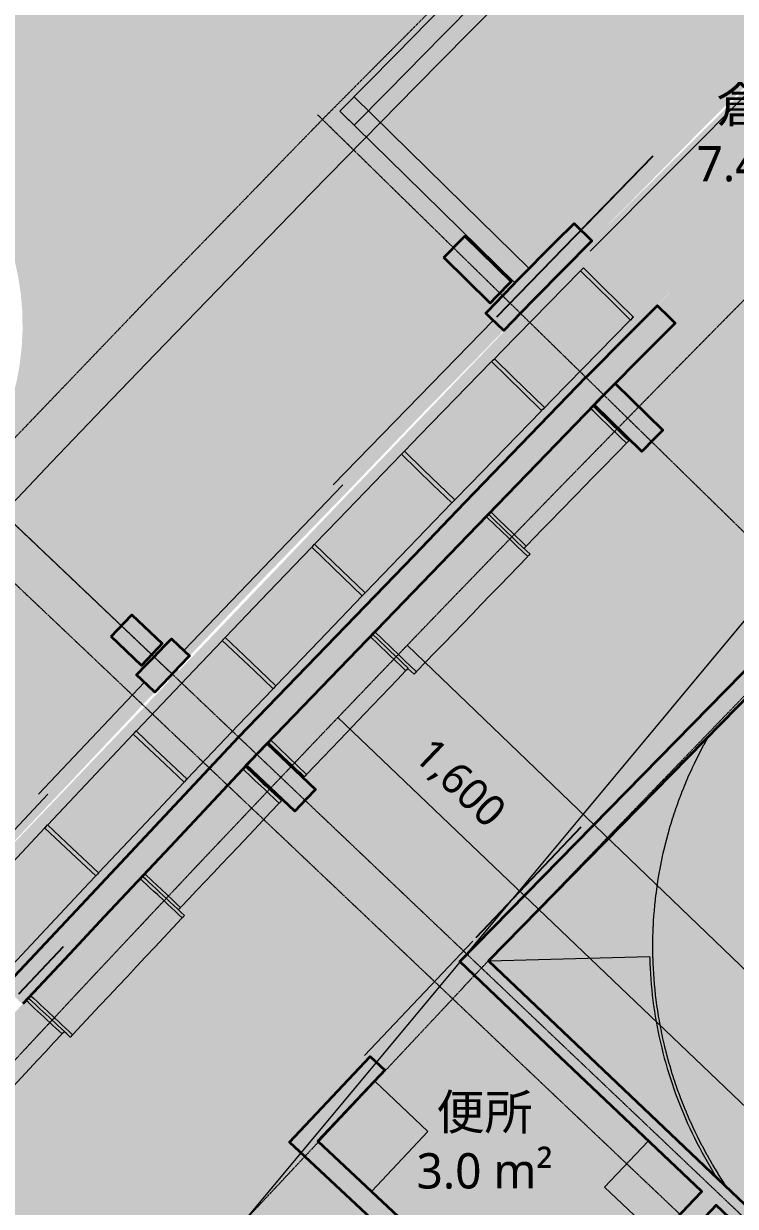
# Model space of a CAD drawing. Header units: millimetres. Extents: x -31757 to 121236, y -27283 to 63658.
# Drawn here: x 52747 to 57013, y 42081 to 49174 of the extents above; entities that cross this region are included whole.
import ezdxf

# ---------------------------------------------------------------- set-up
doc = ezdxf.new("R2010")
doc.units = ezdxf.units.MM
doc.linetypes.add('DASHDOT', pattern=[3.556, 2.54, -0.508, 0, -0.508])
doc.linetypes.add('PHANTOM', pattern=[6.35, 3.175, -0.635, 0.635, -0.635, 0.635, -0.635])
for name, color, linetype, lineweight in [('01_切断（構造・壁）', 7, 'Continuous', 35), ('02_切断（家具）', 8, 'Continuous', 18), ('06_部屋の色', 8, 'Continuous', 0), ('07_切断（建具）', 7, 'Continuous', 18), ('11_見えがかり（家具）', 8, 'Continuous', 9), ('20_上部（屋根の外形・梁）', 8, 'PHANTOM', 9), ('40_通り芯', 1, 'DASHDOT', 9), ('50_寸法', 3, 'Continuous', 9), ('60_部屋名・面積', 7, 'Continuous', 13), ('70_断面の位置', 6, 'DASHDOT', 9)]:
    doc.layers.add(name, color=color, linetype=linetype, lineweight=lineweight)
doc.styles.add('JP', font='NotoSansCJKjp-Regular.otf')

msp = doc.modelspace()

# ---------------------------------------------------------------- hatches: boundary and pattern name
at = {"layer": '01_切断（構造・壁）'}
for points in [[(55703.3, 47630.4), (55937.5, 47866.6), (56045.7, 47975.7), (56152.5, 47870.4), (55810.5, 47525.5), (55724.9, 47437.2), (55677.5, 47388.3), (55624.3, 47333.4), (55547.7, 47408.3), (55517, 47438.2), (55517, 47438.2), (55517, 47438.2), (55532.3, 47454.1), (55570.2, 47493.1), (55680, 47606.4)], [(55264.6, 47770.6), (55371.4, 47879.7), (55390.5, 47899.2), (55668.8, 47626.7), (55577.3, 47533.3), (55542.9, 47498.1)], [(56616.1, 47412.9), (56650.2, 47379.1), (56651.5, 47377.7), (56651.5, 47377.7), (56651.5, 47377.7), (56650.2, 47376.3), (56620.4, 47346.3), (56485.5, 47210.6), (56229.2, 46952.6), (56228.3, 46951.8), (55763.3, 46469.9), (55409.4, 46103.2), (54143.8, 44791.9), (54143, 44791.1), (53624.3, 44237.7), (53231.6, 43818.7), (53020.6, 43593.5), (52741.1, 43295.4), (52739.8, 43294.1), (52739.8, 43294.1), (52739.8, 43294.1), (52738.4, 43295.3), (52661.6, 43367.2), (52631.8, 43395.2), (52630.5, 43396.5), (52631.7, 43398), (53122.4, 43921.5), (54034.5, 44894.7), (54034.9, 44895.1), (55086.9, 45985.1), (55301.6, 46207.6), (55393.8, 46303.1), (56121.4, 47057), (56121.7, 47057.3), (56121.8, 47057.4), (56378.8, 47316), (56419.6, 47357.1), (56543.8, 47482), (56545.2, 47483.3), (56546.6, 47482.1)], [(56165.8, 46888), (56195.4, 46918.3), (56291.7, 47016.6), (56577.5, 46736.7), (56523.2, 46681.2), (56451.6, 46608.1)], [(53270.6, 45497.5), (53310, 45538.9), (53394.7, 45627.9), (53576.1, 45455.4), (53550.1, 45428), (53452.1, 45324.9)], [(53483.6, 45329.9), (53522, 45369.9), (53595.8, 45446.9), (53632.7, 45485.3), (53710.3, 45411.4), (53741.3, 45381.8), (53741.3, 45381.8), (53741.3, 45381.8), (53681.7, 45319.7), (53621.8, 45257.3), (53532.7, 45164.4), (53455, 45238.2), (53423.9, 45267.7), (53423.9, 45267.7), (53423.9, 45267.7)], [(54081.4, 44726.4), (54110.6, 44757.1), (54205.4, 44856.8), (54495.3, 44581.1), (54441.8, 44524.9), (54371.2, 44450.7)]]:
    msp.add_hatch(color=7, dxfattribs=at).paths.add_polyline_path(points)
at = {"layer": '02_切断（家具）'}
for points in [[(54674, 48616.6), (54641.9, 48648.1), (54974.7, 48986.3), (55174.3, 49189.2), (55508.4, 49526.3), (55708.8, 49728.5), (56044.1, 50064.3), (56245.2, 50265.8), (56581.7, 50600.3), (56783.6, 50801.1), (56836.4, 50747.8), (56868, 50715.8), (56531.8, 50381.4), (56330, 50180.8), (55994.9, 49845.2), (55793.9, 49643.9), (55460, 49307), (55259.7, 49104.9), (54927.1, 48766.9), (54727.6, 48564.1)], [(55035.5, 48262.2), (54641.9, 48648.1), (54695, 48702.3), (54726.9, 48734.8), (55382.6, 48091.2), (55776, 47705.1), (55723.3, 47651.3), (55691.6, 47619)], [(56383.9, 47396.3), (56271.6, 47506.8), (56084.4, 47690.8), (56091, 47697.5), (56102, 47708.7), (56214.3, 47598.3), (56401.5, 47414.2), (56394.9, 47407.5)], [(55851.7, 46853.2), (55739, 46963.2), (55551.2, 47146.6), (55557.7, 47153.3), (55568.7, 47164.5), (55681.4, 47054.5), (55869.2, 46871.1), (55862.7, 46864.4)], [(55312.8, 46299.1), (55199.7, 46408.7), (55011.2, 46591.3), (55017.7, 46598.1), (55028.7, 46609.3), (55141.8, 46499.7), (55330.3, 46317.1), (55323.7, 46310.3)], [(54776.1, 45742.9), (54662.5, 45852.1), (54473.3, 46034), (54479.8, 46040.8), (54490.7, 46052.1), (54604.2, 45943), (54793.4, 45761), (54786.9, 45754.2)], [(54241.4, 45184.8), (54127.4, 45293.5), (53937.5, 45474.8), (53944, 45481.6), (53954.9, 45492.9), (54068.8, 45384.2), (54258.7, 45202.9), (54252.2, 45196.1)], [(53708.8, 44624.6), (53594.4, 44732.9), (53403.9, 44913.4), (53410.3, 44920.3), (53421.1, 44931.7), (53535.4, 44823.3), (53726, 44642.8), (53719.5, 44636)], [(53178.3, 44062.5), (53063.5, 44170.3), (52872.3, 44350.1), (52878.7, 44357), (52889.5, 44368.4), (53004.2, 44260.5), (53195.5, 44080.7), (53189, 44073.9)]]:
    msp.add_hatch(color=8, dxfattribs=at).paths.add_polyline_path(points)
at = {"layer": '06_部屋の色', "true_color": 0xf6e3a4}
h = msp.add_hatch(color=8, dxfattribs=at)
h.paths.add_polyline_path([(37121.8, 42081.2), (37460.6, 42484.9), (37800.4, 42887.9), (36072.4, 44348.7), (39234.8, 48988.5), (39431.2, 49276.7), (39322.7, 49373.6), (39316.9, 49378.8), (39496.9, 49642.9), (39611.1, 49540.6), (39795.6, 49811.2), (39687.3, 49908.5), (39681.5, 49913.7), (39861.6, 50178), (39975.6, 50075.3), (40009.7, 50125.4), (40040.8, 50171), (41255.9, 51953.7), (41148.6, 52052.4), (41142.8, 52057.7), (41323.5, 52322.9), (41429.2, 52225.4), (41436.5, 52218.7), (41621.7, 52490.5), (41514.7, 52589.5), (41508.9, 52594.8), (41689.8, 52860.2), (41802.5, 52755.7), (41822.1, 52784.5), (42460.9, 53721.7), (42489.9, 53764.2), (42585.7, 53895.5), (42599.7, 53914.6), (42604.4, 53920.3), (42708.9, 54045.6), (42719.4, 54058.2), (42787.8, 54136.5), (42789.9, 54138.9), (42851.9, 54248.7), (42853.6, 54251.8), (42853.6, 54251.9), (42855.9, 54255.5), (43006.4, 54494.7), (43009, 54498), (43179.6, 54718.9), (43182.4, 54721.9), (43373.5, 54925.4), (43376.6, 54928.2), (43586.3, 55112.4), (43589.7, 55114.8), (43816, 55278.1), (43817.8, 55279.1), (44024.5, 55399.8), (44060.7, 55420.9), (44277.9, 55521.2), (44317.9, 55539.6), (44543.7, 55618.6), (44585.3, 55633.1), (44817.7, 55690), (44860.4, 55700.5), (45097.2, 55734.8), (45139.9, 55741), (45140.7, 55741.1), (45144.9, 55741.3), (45427.3, 55754.9), (45483, 55754.9), (47818.2, 55754.5), (47818.4, 55903), (47818.4, 55906.5), (51414.4, 55906), (51414.2, 55759.5), (51414.2, 55754), (51454.3, 55754), (51465.9, 55754), (54573.7, 55753.6), (54613.5, 55753.6), (54615.4, 55753.6), (54621.5, 55753.6), (54623.5, 55753.5), (54625.5, 55753.4), (54626, 55753.3), (54921.2, 55738.5), (54925.4, 55737.8), (55213.9, 55693.9), (55218.1, 55692.9), (55500.8, 55620.2), (55504.7, 55618.8), (55778.8, 55518.2), (55782.5, 55516.4), (56045.2, 55388.7), (56048.5, 55386.6), (56297.2, 55233.1), (56300.2, 55230.8), (56532.3, 55053.1), (56533.1, 55052.3), (56744.8, 54853.6), (56751, 54847.7), (56772.1, 54825.8), (56777.2, 54820.5), (56821.3, 54774.8), (56991.9, 54597.6), (59427.7, 52068.4), (59746.8, 51737.1), (59781.4, 51701.1), (59794.3, 51687.7), (59792.1, 51685.6), (59685.5, 51582.1), (59787.6, 51476.3), (59791.1, 51472.7), (59705, 51389), (59196, 50899.2), (59143.7, 50847.7), (59044.4, 50949.6), (59037.6, 50956.5), (59034, 50953), (59033.8, 50952.8), (59033.1, 50952.1), (59029.9, 50949), (58743.2, 50666.6), (58401.6, 50334.7), (58400.1, 50333.3), (58394.2, 50327.5), (57903.5, 49839.6), (57892.9, 49829), (57459.3, 49402), (57563.5, 49297.4), (57566.6, 49294.3), (57502.7, 49231.4), (57154, 48880), (56803.1, 48530.9), (56319, 48038.3), (56153.9, 47871.8), (56045.6, 47978.5), (55701.8, 47631.8), (55695.6, 47625.4), (55514.2, 47438.2), (55619.3, 47335.4), (55622.9, 47331.9), (55470.9, 47175.2), (55131.2, 46829.4), (54643.1, 46321.1), (54162.4, 45825.1), (53814.8, 45458.4), (53742.7, 45383.3), (53637.7, 45483.3), (53632.6, 45488.1), (53421.1, 45267.7), (53527.7, 45166.4), (53531.3, 45163), (53479.2, 45108.7), (52996.9, 44594.7), (52522.1, 44093.2), (52295.7, 43848.7), (52189.7, 43947.7), (52184.5, 43952.5), (52071.6, 43830.4), (52067.7, 43826.3), (51742.6, 43479.6), (51737.9, 43474.5), (51735.6, 43472.1), (51731.2, 43467.3), (51729.8, 43465.8), (51272.8, 42967.2), (51268.6, 42962.6), (50788.3, 42443.3), (50777.9, 42432.1), (50470.8, 42092.4), (50464.2, 42085.1), (50122.7, 41712.2), (49662.4, 41198.3), (49653.5, 41188.4), (49653.4, 41188.2), (49652.4, 41187.1), (49194.4, 40680.5), (49188.9, 40674.4), (48872.2, 40316), (48867.4, 40310.6), (48534.9, 39939.1), (48530, 39933.5), (48072.9, 39411.1), (48066.1, 39403.3), (47608.6, 38885.3), (47437.2, 38686.8), (47550, 38588.5), (47551.8, 38587), (47406.2, 38418.2), (47073.7, 38037.8), (46615.8, 37502), (46164.6, 36979.1), (45852.2, 36608.5), (45590.5, 36302.3), (44600.9, 37138.8), (44291.6, 37400.2), (44789.6, 37987.1), (45302.9, 38587.4), (45805.3, 39170.5), (46309.8, 39751.7), (43444.8, 42248), (42931, 41656.2), (42419.5, 41062.4), (41910.1, 40466.8), (41389.8, 39853.7), (41349.7, 39806.3), (43641.2, 37870.2), (43189.5, 37333.6), (42700.5, 36748.6), (42375.7, 36357.7), (41893.4, 35773.6), (41891, 35772), (41887.6, 35772.2), (35947.6, 40658.3), (35945.8, 40661.7), (35947, 40665.4), (36615.4, 41474)])
h.paths.add_polyline_path([(52361.6, 48399.8), (52291.4, 48477.5), (52216.2, 48550.4), (52136.5, 48618.2), (52052.4, 48680.7), (51964.5, 48737.5), (51873, 48788.5), (51778.4, 48833.3), (51681.1, 48871.9), (51581.5, 48904.1), (51479.9, 48929.6), (51376.9, 48948.5), (51272.9, 48960.5), (51168.3, 48965.8), (51063.6, 48964.2), (50959.3, 48955.8), (50855.7, 48940.5), (50753.4, 48918.5), (50652.7, 48889.9), (50554, 48854.7), (50457.9, 48813.2), (50364.7, 48765.4), (50274.8, 48711.7), (50188.7, 48652.2), (50106.6, 48587.2), (50029, 48517), (49956.1, 48441.8), (49888.3, 48362.1), (49825.8, 48278), (49769, 48190.1), (49718, 48098.7), (49673.1, 48004), (49634.5, 47906.7), (49602.4, 47807.1), (49576.8, 47705.5), (49558, 47602.6), (49545.9, 47498.5), (49540.7, 47393.9), (49542.3, 47289.3), (49550.7, 47184.9), (49566, 47081.3), (49588, 46978.9), (49616.6, 46878.3), (49651.8, 46779.6), (49693.3, 46683.5), (49741, 46590.4), (49794.7, 46500.5), (49854.2, 46414.3), (49919.2, 46332.3), (49989.5, 46254.6), (50064.6, 46181.7), (50144.4, 46113.9), (50228.4, 46051.4), (50316.4, 45994.6), (50407.8, 45943.6), (50502.4, 45898.7), (50599.7, 45860.2), (50699.4, 45828), (50801, 45802.5), (50903.9, 45783.6), (51007.9, 45771.5), (51112.5, 45766.3), (51217.2, 45767.9), (51321.5, 45776.3), (51425.1, 45791.6), (51527.5, 45813.6), (51628.2, 45842.2), (51726.8, 45877.4), (51822.9, 45918.9), (51916.1, 45966.6), (52006, 46020.4), (52092.1, 46079.9), (52174.2, 46144.9), (52251.9, 46215.1), (52324.8, 46290.2), (52392.6, 46370), (52455.1, 46454.1), (52511.9, 46542), (52562.8, 46633.4), (52607.7, 46728.1), (52646.3, 46825.4), (52678.4, 46925), (52704, 47026.6), (52722.8, 47129.5), (52734.9, 47233.5), (52740.2, 47338.1), (52738.6, 47442.8), (52730.1, 47547.1), (52714.9, 47650.8), (52692.9, 47753.1), (52664.3, 47853.8), (52629.1, 47952.5), (52587.5, 48048.6), (52539.8, 48141.7), (52486.1, 48231.6), (52426.6, 48317.8)], flags=0)
at = {"layer": '06_部屋の色', "true_color": 0xe9dfcf}
h = msp.add_hatch(color=8, dxfattribs=at)
h.paths.add_polyline_path([(41967, 30769.9), (42314.6, 31207.1), (42442.1, 31367.5), (42919.4, 31963.3), (43398.9, 32557.4), (43880.6, 33149.6), (44200.1, 33539.4), (44364.6, 33740.1), (44850.7, 34328.8), (45339, 34915.7), (45829.5, 35500.7), (46124.6, 35850), (46124.6, 35850), (46187.5, 35924.5), (46189.4, 35922.9), (47685.5, 37666.6), (47984.4, 38015), (47986, 38016.8), (48081.6, 38128.3), (48082, 38128.8), (48082, 38128.8), (48096.8, 38145.5), (48132, 38185.3), (48163.8, 38221.3), (48181.6, 38241.4), (49656.3, 39910.2), (49971.3, 40266.5), (49972.9, 40268.4), (50069.9, 40378.2), (50070.1, 40378.4), (50070.1, 40378.4), (50070.1, 40378.4), (50070.1, 40378.4), (50080.6, 40389.9), (50127.9, 40441.9), (50171.4, 40489.7), (51670.7, 42137.1), (51990.9, 42488.8), (51992.5, 42490.6), (52091.3, 42599.2), (52092, 42599.9), (52107, 42615.9), (52194.3, 42709), (52632.9, 43177), (52741.3, 43292.6), (52764.2, 43317.1), (54144.9, 44790.2), (54145, 44790.3), (54145, 44790.3), (54145, 44790.3), (56061.8, 46776.3), (56226.3, 46946.8), (56230.2, 46950.8), (56618.9, 47342), (56654.5, 47377.8), (56650.6, 47381.6), (57157.8, 47894.8), (57696.5, 48435.7), (58061.1, 48798.7), (58063.8, 48795.9), (58320.8, 49054.5), (58346.9, 49080.8), (58347.1, 49080.9), (60377.4, 51065), (60490.8, 51175.8), (60494.6, 51179.5), (60494.6, 51179.5), (60494.6, 51179.5), (60613.4, 51292.3), (60817.3, 51485.7), (60930.2, 51592.9), (60928.6, 51594.6), (61146.4, 51801.3), (61148, 51799.6), (61657.7, 52283.3), (61656.1, 52285), (62561.4, 53144.2), (62563, 53142.5), (62607.4, 53184.6), (62933.8, 52835.9), (62999, 52897.7), (62999, 52897.7), (62999, 52897.7), (62999, 52897.7), (63065.1, 52958.6), (62739, 53307.7), (62783.8, 53349), (62782.2, 53350.7), (64436.6, 54875.3), (64438.2, 54873.6), (64814.7, 55220.6), (64813.1, 55222.3), (64879.7, 55283), (66089.8, 53950.5), (65530.5, 53440.7), (64973.1, 52928.8), (64417.6, 52414.9), (63901.5, 51933.8), (63312.5, 51380.9), (62762.8, 50860.8), (62215, 50338.6), (61741.6, 49884), (61125.3, 49288.2), (60583.5, 48760), (60043.5, 48229.8), (59613.5, 47804.2), (58969.6, 47163.3), (58435.6, 46627), (57903.7, 46088.8), (57514.5, 45692.1), (57514.5, 45692.1), (57373.7, 45548.6), (56845.7, 45006.5), (56319.8, 44462.4), (55795.9, 43916.3), (55448, 43550.9), (55448, 43550.9), (55274, 43368.3), (54754.2, 42818.3), (54236.4, 42266.4), (53720.7, 41712.6), (53416.5, 41383.5), (53207, 41156.9), (52695.5, 40599.3), (52186, 40039.7), (51678.5, 39478.3), (51412.1, 39181.3), (51173.2, 38915), (50670, 38349.8), (50168.8, 37782.8), (49669.8, 37213.9), (49441.5, 36951.6), (49172.9, 36643.1), (48678.2, 36070.5), (48185.5, 35496.1), (47695.1, 34919.8), (47499.2, 34687.9), (47206.7, 34341.7), (46720.5, 33761.8), (46236.5, 33180.1), (45754.6, 32596.6), (45594.7, 32401.5), (45274.9, 32011.3), (44797.4, 31424.2), (44322.1, 30835.3), (43849, 30244.7), (43725.8, 30089.7), (43378.1, 29652.3), (43230, 29464.6), (42762.1, 29834.3), (42719.6, 29861.2), (42671.4, 29880.8), (42618.5, 29894.4), (42561.8, 29903), (42502.3, 29908.1), (42440.8, 29910.8), (42316.3, 29914), (42255.1, 29917.1), (42191.6, 29917.1), (42122.8, 29910.5), (42050.8, 29899.7), (41904.4, 29875.1), (41833.8, 29866.1), (41767.4, 29862.5), (41707.2, 29866.6), (41654.9, 29881), (41607.5, 29901.7), (41560.8, 29923.2), (41515.3, 29946.1), (41471, 29970.7), (41428.5, 29997.5), (41387.9, 30026.5), (40498.9, 28893.5), (41023.5, 29569.3), (41494.1, 30170.5)])
h.paths.add_polyline_path([(46390.4, 35759.4), (46284.4, 35849), (46279.2, 35843), (46218.2, 35770.8), (46335.8, 35671.4), (46341.8, 35678.4), (46402, 35749.6)], flags=0)
at = {"layer": '06_部屋の色', "true_color": 0xd9d3ec}
for points in [[(56009.8, 47729), (59898.9, 51580.9), (60280.7, 51185), (56402, 47343.4), (52626.7, 43400.1), (52224.4, 43775.1)], [(54935.6, 43011.1), (55447.4, 43551.3), (56896.6, 42172.9), (56389.8, 41638.1), (55885, 41101.4), (54425.7, 42469.1)], [(55994.5, 40998.5), (55885.6, 41100.6), (56390.5, 41637.4), (56897.5, 42172.3), (62983.6, 36383.8), (62982.8, 36384.2), (59360.6, 39829.3), (56906.6, 40143.7), (56724.2, 40314.7), (56764.2, 40357.4), (56034.8, 41041.5)]]:
    msp.add_hatch(color=8, dxfattribs=at).paths.add_polyline_path(points)
at = {"layer": '06_部屋の色', "true_color": 0xe9dfcf}
for points in [[(58346, 49081.7), (67967.2, 39379.3), (66979.3, 38385.2), (67004.1, 38360.5), (66016.4, 37366.6), (65991.4, 37391.1), (62587.7, 40724.5), (62601.4, 40737.7), (62670.1, 40816.8), (62731.7, 40901.6), (62785.7, 40991.4), (62831.7, 41085.7), (62869.3, 41183.5), (62898.2, 41284.3), (62918.2, 41387.2), (62929.1, 41491.5), (62930.9, 41596.3), (62923.6, 41700.8), (62907.2, 41804.4), (62881.9, 41906.1), (62847.7, 42005.2), (62805.1, 42101), (62754.3, 42192.7), (62695.7, 42279.6), (62629.7, 42361), (62556.9, 42436.4), (62477.8, 42505.2), (62392.9, 42566.8), (62303.1, 42620.8), (62208.9, 42666.8), (62111, 42704.4), (62010.2, 42733.3), (61907.3, 42753.3), (61803.1, 42764.2), (61698.3, 42766), (61593.7, 42758.7), (61490.1, 42742.3), (61388.4, 42717), (61289.3, 42682.8), (61193.5, 42640.2), (61101.9, 42589.4), (61014.9, 42530.8), (60933.5, 42464.8), (60871.7, 42405.1), (56229.2, 46951.8)], [(56545, 47483.7), (57957.2, 48904.7), (58063.7, 48797.7), (56652.6, 47377.8)], [(56229.2, 46951.8), (60871.7, 42405.1), (60858.1, 42392), (60789.3, 42312.8), (60727.7, 42228), (60673.7, 42138.2), (60627.7, 42044), (60590.2, 41946.1), (60561.3, 41845.3), (60541.3, 41742.4), (60530.3, 41638.2), (60528.5, 41533.4), (60535.8, 41428.8), (60552.2, 41325.2), (60577.6, 41223.5), (60611.7, 41124.4), (60654.3, 41028.6), (60705.1, 40937), (60763.8, 40850), (60829.7, 40768.6), (60902.6, 40693.2), (60981.7, 40624.4), (61066.5, 40562.8), (61156.3, 40508.8), (61250.6, 40462.8), (61348.4, 40425.3), (61449.2, 40396.4), (61552.1, 40376.4), (61656.4, 40365.4), (61761.2, 40363.6), (61865.7, 40370.9), (61969.3, 40387.3), (62071, 40412.6), (62170.1, 40446.8), (62265.9, 40489.4), (62357.6, 40540.2), (62444.5, 40598.9), (62525.9, 40664.8), (62587.7, 40724.5), (65991.4, 37391.1), (65018.1, 36382.7), (65043.3, 36358.4), (64070.2, 35350.2), (54143.9, 44791.1)], [(62128.1, 33329.2), (52090.4, 42600.1), (54143.9, 44791.1), (64044.9, 35374.3), (63086.5, 34351.7), (63112, 34327.8), (62153.8, 33305.4)], [(53867.9, 41871.1), (54057.7, 42075), (54158.8, 42183.4), (54265.8, 42297.8), (54336.9, 42373.8), (54393.3, 42434.1), (54425.8, 42468.8), (55994.5, 40998.5), (56008, 41012.8), (56021.4, 41027.2), (56034.8, 41041.5), (56764.2, 40357.4), (56750.9, 40343.2), (56737.5, 40328.9), (56724.2, 40314.7), (56906.6, 40143.7), (59360.4, 39829.4), (62983.4, 36383.6), (62806.8, 36197.7), (62778.9, 36168.3), (62676.7, 36060.4), (62574.6, 35952.4), (62472.5, 35844.4), (62406.8, 35774.6), (62013.9, 35356.8), (58365.8, 38776), (55911.6, 39072.1), (53412.8, 41380), (53524, 41500.2), (53625.5, 41610), (53732, 41724.8), (53838.6, 41839.6)]]:
    msp.add_hatch(color=8, dxfattribs=at).paths.add_polyline_path(points)
at = {"layer": '06_部屋の色', "true_color": 0x86bc78}
h = msp.add_hatch(color=8, dxfattribs=at)
h.paths.add_polyline_path([(57514.3, 45692.3), (57624.6, 45804.9), (57844.2, 46028.4), (58064.2, 46251.6), (58284.4, 46474.5), (58505.1, 46697), (58726, 46919.1), (58947.3, 47141), (59169, 47362.5), (59391, 47583.6), (59613.3, 47804.4), (66936.1, 40419.6), (66725.2, 40210), (66514.5, 40000.2), (66304.2, 39790), (66094.2, 39579.6), (65884.6, 39368.8), (65675.2, 39157.6), (65466.2, 38946.2), (65257.5, 38734.4), (65049.2, 38522.3), (64944.5, 38415.4), (64841.1, 38309.9), (64633.4, 38097.1), (64426, 37884.1), (64219, 37670.7), (64012.3, 37457), (63805.9, 37243), (63599.8, 37028.7), (63394.1, 36814), (63188.7, 36599.1), (62983.6, 36383.8), (55447.8, 43551.2), (55663.9, 43778), (55880.4, 44004.6), (56097.2, 44230.8), (56314.3, 44456.7), (56531.9, 44682.2), (56749.7, 44907.4), (56967.9, 45132.3), (57186.5, 45356.8), (57405.4, 45581), (57510.8, 45688.7)])
h.paths.add_polyline_path([(60530.3, 41638.2), (60528.5, 41533.4), (60535.8, 41428.8), (60552.2, 41325.2), (60577.6, 41223.5), (60611.7, 41124.4), (60654.3, 41028.6), (60705.1, 40937), (60763.8, 40850), (60829.7, 40768.6), (60902.6, 40693.2), (60981.7, 40624.4), (61066.5, 40562.8), (61156.3, 40508.8), (61250.6, 40462.8), (61348.4, 40425.3), (61449.2, 40396.4), (61552.1, 40376.4), (61656.4, 40365.4), (61761.2, 40363.6), (61865.7, 40370.9), (61969.3, 40387.3), (62071, 40412.6), (62170.1, 40446.8), (62265.9, 40489.4), (62357.6, 40540.2), (62444.5, 40598.9), (62525.9, 40664.8), (62583.5, 40720.4), (62587.2, 40724), (62601.4, 40737.7), (62670.1, 40816.8), (62731.7, 40901.6), (62785.7, 40991.4), (62831.7, 41085.7), (62869.3, 41183.5), (62898.2, 41284.3), (62918.2, 41387.2), (62929.1, 41491.5), (62930.9, 41596.3), (62923.6, 41700.8), (62907.2, 41804.4), (62881.9, 41906.1), (62847.7, 42005.2), (62805.1, 42101), (62754.3, 42192.7), (62695.7, 42279.6), (62629.7, 42361), (62556.9, 42436.4), (62477.8, 42505.2), (62392.9, 42566.8), (62303.1, 42620.8), (62208.9, 42666.8), (62111, 42704.4), (62010.2, 42733.3), (61907.3, 42753.3), (61803.1, 42764.2), (61698.3, 42766), (61593.7, 42758.7), (61490.1, 42742.3), (61388.4, 42717), (61289.3, 42682.8), (61193.5, 42640.2), (61101.9, 42589.4), (61014.9, 42530.8), (60933.5, 42464.8), (60871.2, 42404.6), (60858.1, 42392), (60789.3, 42312.8), (60727.7, 42228), (60673.7, 42138.2), (60627.7, 42044), (60590.2, 41946.1), (60561.3, 41845.3), (60541.3, 41742.4)], flags=0)
at = {"layer": '50_寸法'}
for points in [[(55080.7, 45417.6), (55074.6, 45411.3), (55067.3, 45406.2), (55059.2, 45402.7), (55050.6, 45400.9), (55041.8, 45400.8), (55033.1, 45402.3), (55024.9, 45405.6), (55017.5, 45410.4), (55011.2, 45416.5), (55006.2, 45423.8), (55002.7, 45431.9), (55000.8, 45440.5), (55000.7, 45449.3), (55002.3, 45458), (55005.5, 45466.2), (55010.3, 45473.6), (55016.4, 45480), (55023.7, 45485), (55031.8, 45488.5), (55040.4, 45490.3), (55049.2, 45490.5), (55057.9, 45488.9), (55066.1, 45485.6), (55073.5, 45480.8), (55079.9, 45474.7), (55084.9, 45467.4), (55088.4, 45459.3), (55090.2, 45450.7), (55090.4, 45441.9), (55088.8, 45433.2), (55085.5, 45425)], [(53672.4, 45245.2), (53666.2, 45238.9), (53659, 45233.9), (53650.9, 45230.4), (53642.2, 45228.5), (53633.4, 45228.4), (53624.7, 45230), (53616.5, 45233.3), (53609.1, 45238), (53602.8, 45244.2), (53597.8, 45251.4), (53594.3, 45259.5), (53592.4, 45268.2), (53592.3, 45277), (53593.9, 45285.7), (53597.1, 45293.9), (53601.9, 45301.3), (53608.1, 45307.6), (53615.3, 45312.6), (53623.4, 45316.1), (53632, 45318), (53640.9, 45318.1), (53649.5, 45316.5), (53657.7, 45313.3), (53665.1, 45308.5), (53671.5, 45302.3), (53676.5, 45295.1), (53680, 45287), (53681.8, 45278.4), (53682, 45269.5), (53680.4, 45260.9), (53677.1, 45252.7)], [(54665.5, 44984.4), (54659.4, 44978.1), (54652.1, 44973.1), (54644, 44969.6), (54635.4, 44967.7), (54626.6, 44967.6), (54617.9, 44969.2), (54609.7, 44972.4), (54602.3, 44977.2), (54596, 44983.4), (54591, 44990.6), (54587.5, 44998.7), (54585.6, 45007.4), (54585.5, 45016.2), (54587.1, 45024.9), (54590.3, 45033.1), (54595.1, 45040.5), (54601.2, 45046.8), (54608.5, 45051.8), (54616.6, 45055.3), (54625.2, 45057.2), (54634.1, 45057.3), (54642.7, 45055.7), (54650.9, 45052.5), (54658.3, 45047.7), (54664.7, 45041.5), (54669.7, 45034.3), (54673.2, 45026.2), (54675, 45017.5), (54675.2, 45008.7), (54673.6, 45000.1), (54670.3, 44991.8)], [(55822.2, 43879), (55816.1, 43872.6), (55808.8, 43867.6), (55800.7, 43864.1), (55792.1, 43862.3), (55783.3, 43862.1), (55774.6, 43863.7), (55766.4, 43867), (55759, 43871.8), (55752.7, 43877.9), (55747.7, 43885.2), (55744.2, 43893.3), (55742.3, 43901.9), (55742.2, 43910.7), (55743.8, 43919.4), (55747, 43927.6), (55751.8, 43935), (55757.9, 43941.3), (55765.2, 43946.3), (55773.3, 43949.8), (55781.9, 43951.7), (55790.7, 43951.8), (55799.4, 43950.2), (55807.6, 43947), (55815, 43942.2), (55821.4, 43936.1), (55826.4, 43928.8), (55829.9, 43920.7), (55831.7, 43912.1), (55831.9, 43903.3), (55830.3, 43894.6), (55827, 43886.4)], [(55822.2, 43879), (55816.1, 43872.6), (55808.8, 43867.6), (55800.7, 43864.1), (55792.1, 43862.3), (55783.3, 43862.1), (55774.6, 43863.7), (55766.4, 43867), (55759, 43871.8), (55752.7, 43877.9), (55747.7, 43885.2), (55744.2, 43893.3), (55742.3, 43901.9), (55742.2, 43910.7), (55743.8, 43919.4), (55747, 43927.6), (55751.8, 43935), (55757.9, 43941.3), (55765.2, 43946.3), (55773.3, 43949.8), (55781.9, 43951.7), (55790.7, 43951.8), (55799.4, 43950.2), (55807.6, 43947), (55815, 43942.2), (55821.4, 43936.1), (55826.4, 43928.8), (55829.9, 43920.7), (55831.7, 43912.1), (55831.9, 43903.3), (55830.3, 43894.6), (55827, 43886.4)]]:
    msp.add_hatch(color=7, dxfattribs=at).paths.add_polyline_path(points)

# ---------------------------------------------------------------- linework, layer by layer
at = {"layer": '01_切断（構造・壁）'}
for points in [[(55703.3, 47630.4), (55937.5, 47866.6), (56045.7, 47975.7), (56152.5, 47870.4), (55810.5, 47525.5), (55724.9, 47437.2), (55677.5, 47388.3), (55624.3, 47333.4), (55547.7, 47408.3), (55517, 47438.2), (55517, 47438.2), (55517, 47438.2), (55532.3, 47454.1), (55570.2, 47493.1), (55680, 47606.4), (55703.3, 47630.4)], [(55264.6, 47770.6), (55371.4, 47879.7), (55390.5, 47899.2), (55668.8, 47626.7), (55577.3, 47533.3), (55542.9, 47498.1), (55264.6, 47770.6)], [(62637.1, 44669.1), (59612.4, 47717.7), (55533.8, 43553.3), (58483.5, 40746.2)], [(52631.7, 43398), (53122.4, 43921.5), (54034.5, 44894.7), (54034.9, 44895.1), (55086.9, 45985.1), (55301.6, 46207.6), (55393.8, 46303.1), (56121.4, 47057), (56121.7, 47057.3), (56121.8, 47057.4), (56378.8, 47316), (56419.6, 47357.1), (56543.8, 47482), (56545.2, 47483.3), (56546.6, 47482.1), (56616.1, 47412.9)], [(56616.1, 47412.9), (56650.2, 47379.1), (56651.5, 47377.7), (56651.5, 47377.7), (56651.5, 47377.7), (56650.2, 47376.3), (56620.4, 47346.3), (56485.5, 47210.6), (56229.2, 46952.6), (56228.3, 46951.8), (55763.3, 46469.9), (55409.4, 46103.2), (54143.8, 44791.9), (54143, 44791.1), (53624.3, 44237.7), (53231.6, 43818.7), (53020.6, 43593.5), (52741.1, 43295.4)], [(56165.8, 46888), (56195.4, 46918.3), (56291.7, 47016.6), (56577.5, 46736.7), (56523.2, 46681.2), (56451.6, 46608.1), (56165.8, 46888)], [(56592.2, 41938.8), (56765.7, 42122), (56811.4, 42170.2), (55925.5, 43012.4), (55361.3, 43548.6), (55361.3, 43548.6), (55361.3, 43548.6), (56357.6, 44565.9), (56955.8, 45176.7), (58240.9, 46488.8)], [(53270.6, 45497.5), (53310, 45538.9), (53394.7, 45627.9), (53576.1, 45455.4), (53550.1, 45428), (53452.1, 45324.9), (53270.6, 45497.5)], [(53483.6, 45329.9), (53522, 45369.9), (53595.8, 45446.9), (53632.7, 45485.3), (53710.3, 45411.4), (53741.3, 45381.8), (53741.3, 45381.8), (53741.3, 45381.8), (53681.7, 45319.7), (53621.8, 45257.3), (53532.7, 45164.4), (53455, 45238.2), (53423.9, 45267.7), (53423.9, 45267.7), (53423.9, 45267.7), (53483.6, 45329.9)], [(54081.4, 44726.4), (54110.6, 44757.1), (54205.4, 44856.8), (54495.3, 44581.1), (54441.8, 44524.9), (54371.2, 44450.7), (54081.4, 44726.4)], [(55228.7, 41634.3), (54340.6, 42466.2), (54340.6, 42466.2), (54340.6, 42466.2), (54340.6, 42466.2), (54823.8, 42980.1), (54911.1, 42897.8), (54510.8, 42472), (55119.9, 41900.8)], [(57765.6, 41263.2), (56898.4, 42087.6), (56697.4, 41875.5)]]:
    msp.add_lwpolyline(points, dxfattribs=at)
at = {"layer": '02_切断（家具）'}
for points in [[(54674, 48616.6), (54641.9, 48648.1), (54974.7, 48986.3), (55174.3, 49189.2), (55508.4, 49526.3), (55708.8, 49728.5), (56044.1, 50064.3), (56245.2, 50265.8), (56581.7, 50600.3), (56783.6, 50801.1), (56836.4, 50747.8), (56868, 50715.8), (56531.8, 50381.4), (56330, 50180.8), (55994.9, 49845.2), (55793.9, 49643.9), (55460, 49307), (55259.7, 49104.9), (54927.1, 48766.9), (54727.6, 48564.1), (54674, 48616.6)], [(55035.5, 48262.2), (54641.9, 48648.1), (54695, 48702.3), (54726.9, 48734.8), (55382.6, 48091.2), (55776, 47705.1), (55723.3, 47651.3), (55691.6, 47619), (55035.5, 48262.2)], [(56383.9, 47396.3), (56271.6, 47506.8), (56084.4, 47690.8), (56091, 47697.5), (56102, 47708.7), (56214.3, 47598.3), (56401.5, 47414.2), (56394.9, 47407.5), (56383.9, 47396.3)], [(55851.7, 46853.2), (55739, 46963.2), (55551.2, 47146.6), (55557.7, 47153.3), (55568.7, 47164.5), (55681.4, 47054.5), (55869.2, 46871.1), (55862.7, 46864.4), (55851.7, 46853.2)], [(55312.8, 46299.1), (55199.7, 46408.7), (55011.2, 46591.3), (55017.7, 46598.1), (55028.7, 46609.3), (55141.8, 46499.7), (55330.3, 46317.1), (55323.7, 46310.3), (55312.8, 46299.1)], [(54776.1, 45742.9), (54662.5, 45852.1), (54473.3, 46034), (54479.8, 46040.8), (54490.7, 46052.1), (54604.2, 45943), (54793.4, 45761), (54786.9, 45754.2), (54776.1, 45742.9)], [(54241.4, 45184.8), (54127.4, 45293.5), (53937.5, 45474.8), (53944, 45481.6), (53954.9, 45492.9), (54068.8, 45384.2), (54258.7, 45202.9), (54252.2, 45196.1), (54241.4, 45184.8)], [(53708.8, 44624.6), (53594.4, 44732.9), (53403.9, 44913.4), (53410.3, 44920.3), (53421.1, 44931.7), (53535.4, 44823.3), (53726, 44642.8), (53719.5, 44636), (53708.8, 44624.6)], [(53178.3, 44062.5), (53063.5, 44170.3), (52872.3, 44350.1), (52878.7, 44357), (52889.5, 44368.4), (53004.2, 44260.5), (53195.5, 44080.7), (53189, 44073.9), (53178.3, 44062.5)]]:
    msp.add_lwpolyline(points, dxfattribs=at)
at = {"layer": '07_切断（建具）'}
for points in [[(57630.3, 49304.4), (56142.9, 47809.2)], [(55561.9, 47394.4), (54602.6, 46407)], [(54659.4, 46408.2), (53706.8, 45414.7)], [(53470.3, 45223.7), (52835.2, 44551.9)], [(52891.9, 44553.8), (52259.8, 43879.4)], [(54789.8, 42984.8), (55439.3, 43670.7)]]:
    msp.add_lwpolyline(points, dxfattribs=at)
at = {"layer": '11_見えがかり（家具）'}
for points in [[(55570.2, 47165.9), (55610, 47206.8), (56083.1, 47689.4)], [(56382.5, 47394.9), (55910.5, 46913.3), (55870.7, 46872.5)], [(55030.2, 46610.7), (55119.8, 46703.3), (55549.9, 47145)], [(55850.4, 46851.7), (55421.2, 46410.8), (55331.8, 46318.4)], [(56323.8, 46691.9), (56305.9, 46709.3), (56270, 46744.2), (56252.1, 46761.6), (56234.2, 46779.1), (56216.3, 46796.5), (56198.4, 46814), (56180.5, 46831.4), (56162.6, 46848.9), (56146.7, 46864.3)], [(56160.6, 46878.7), (56176.6, 46863.2), (56194.5, 46845.7), (56212.4, 46828.3), (56230.3, 46810.8), (56248.2, 46793.4), (56284, 46758.5), (56301.9, 46741.1), (56319.8, 46723.6), (56337.7, 46706.2), (56355.6, 46688.7), (56373.5, 46671.3), (56372.4, 46670.1), (56371.2, 46668.9), (56370.1, 46667.7), (56368.9, 46666.5), (56366.6, 46664.1), (56365.4, 46662.9), (56364.2, 46661.7), (56363.1, 46660.5), (56361.9, 46659.4), (56360.7, 46658.2), (56359.6, 46657), (56323.8, 46691.9)], [(56358.2, 46655.5), (56309.5, 46605.6), (56209.4, 46502.8), (56159.4, 46451.4), (56059.2, 46348.6), (55959.1, 46245.9), (55909.1, 46194.5), (55859, 46143.1), (55808.9, 46091.7), (55760.3, 46041.7)], [(54492.2, 46053.4), (54631.2, 46198.1), (55010, 46589.7)], [(55311.6, 46297.5), (55003.2, 45978.8), (54795, 45762.2)], [(55548.9, 46244.9), (55561.9, 46232.2), (55579.8, 46214.8), (55651.4, 46145), (55669.3, 46127.5), (55705.2, 46092.6), (55723.1, 46075.2), (55741, 46057.8), (55758.9, 46040.3), (55757.7, 46039.1), (55756.6, 46037.9), (55755.4, 46036.7), (55754.2, 46035.5), (55753.1, 46034.3), (55751.9, 46033.1), (55750.7, 46032), (55748.4, 46029.6), (55747.3, 46028.4), (55746.1, 46027.2), (55744.9, 46026), (55727, 46043.4), (55709.1, 46060.9)], [(55747.3, 46025.6), (55760.9, 46012.5), (55781.9, 45992.3), (55780.7, 45991.1), (55778.4, 45988.7), (55777.2, 45987.5), (55776.1, 45986.3), (55774.9, 45985.1), (55773.8, 45983.9), (55771.5, 45981.5), (55769.1, 45979.1), (55768, 45977.9), (55705, 46038.6), (55684, 46058.9), (55663, 46079.1), (55642.1, 46099.4), (55621.1, 46119.7), (55600.1, 46139.9), (55579.1, 46160.2), (55558.1, 46180.4), (55537.1, 46200.7), (55521.1, 46216.1)], [(55709.1, 46060.9), (55691.2, 46078.3), (55619.6, 46148.1), (55601.7, 46165.5), (55583.8, 46183), (55565.8, 46200.4), (55547.9, 46217.9), (55535, 46230.5)], [(53956.5, 45494.2), (54213.8, 45763.7), (54472.1, 46032.5)], [(55766.6, 45976.4), (55656.8, 45862.6), (55601.1, 45805), (55545.5, 45747.4), (55489.9, 45689.8), (55434.3, 45632.1), (55323.1, 45516.9), (55267.5, 45459.3), (55211.9, 45401.7), (55102, 45287.9)], [(54774.9, 45741.3), (54517.1, 45473.2), (54260.2, 45204.1)], [(53422.7, 44932.9), (53728.5, 45255.4), (53936.4, 45473.1)], [(54839.9, 45510.3), (54871, 45480.5), (54889.1, 45463.2), (54907.2, 45446), (54925.2, 45428.7), (54943.3, 45411.4), (54997.5, 45359.6), (55015.6, 45342.3), (55051.7, 45307.7), (55046, 45301.7), (55044.8, 45300.5), (55043.7, 45299.3), (55042.5, 45298.1), (55041.4, 45296.9), (55040.2, 45295.7), (55037.9, 45293.3), (55001.8, 45327.8), (54983.7, 45345.1), (54875.3, 45448.8), (54857.2, 45466.1), (54839.1, 45483.3), (54826, 45495.9)], [(54853.8, 45524.7), (54890.8, 45489), (54911.8, 45468.7), (54932.7, 45448.5), (54953.7, 45428.2), (54995.7, 45387.7), (55016.7, 45367.4), (55037.7, 45347.2), (55058.7, 45326.9), (55100.6, 45286.4), (55099.5, 45285.2), (55098.3, 45284), (55097.2, 45282.8), (55096, 45281.6), (55094.8, 45280.4), (55093.7, 45279.2), (55092.5, 45278), (55091.4, 45276.8), (55090.2, 45275.6), (55089.1, 45274.4), (55087.9, 45273.2), (55086.7, 45272), (55052.2, 45305.4)], [(55036.5, 45291.8), (54988.3, 45241.4), (54938.7, 45189.6), (54889.2, 45137.7), (54839.6, 45085.9), (54790, 45034), (54641.3, 44878.5), (54591.7, 44826.6), (54542.1, 44774.8), (54492.5, 44722.9), (54444.3, 44672.5)], [(54240.2, 45183.2), (54032.8, 44965.9), (53727.6, 44644.1)], [(52891, 44369.7), (53244.9, 44745.4), (53402.7, 44911.8)], [(54228.2, 44876.5), (54262.3, 44843.9), (54280.3, 44826.6), (54298.4, 44809.3), (54316.5, 44792), (54334.5, 44774.8), (54352.6, 44757.5), (54370.7, 44740.2), (54388.7, 44722.9), (54406.8, 44705.6), (54424.9, 44688.4), (54442.9, 44671.1), (54441.8, 44669.9), (54440.6, 44668.7), (54439.5, 44667.5), (54437.2, 44665.1), (54436, 44663.9), (54434.9, 44662.7), (54433.7, 44661.5), (54431.4, 44659), (54430.3, 44657.8), (54429.1, 44656.6), (54411.1, 44673.9), (54393, 44691.2), (54374.9, 44708.5), (54356.8, 44725.8), (54302.6, 44777.6), (54284.6, 44794.9), (54266.5, 44812.1), (54248.4, 44829.4), (54230.4, 44846.7), (54214.3, 44862.1)], [(56648.5, 44442.9), (56649.2, 44445), (56658.7, 44472.9), (56659.4, 44475), (56669.2, 44502.7), (56670, 44504.8), (56680.2, 44532.5), (56681, 44534.5), (56691.5, 44562), (56692.3, 44564.1), (56703.2, 44591.5), (56704, 44593.5), (56715.3, 44620.7), (56716.1, 44622.8), (56727.7, 44649.9), (56728.6, 44651.9), (56740.5, 44678.8), (56741.4, 44680.8), (56753.6, 44707.6), (56754.6, 44709.6), (56767.1, 44736.3), (56768.1, 44738.3), (56781, 44764.7), (56782, 44766.7), (56795.2, 44793), (56796.2, 44795), (56809.8, 44821.1), (56810.8, 44823.1), (56824.7, 44849.1), (56825.8, 44851), (56840, 44876.8), (56841.1, 44878.7), (56849.8, 44894.1)], [(54076.3, 44717), (54092.5, 44701.7), (54110.6, 44684.6), (54128.8, 44667.4), (54147, 44650.2), (54165.1, 44633), (54183.3, 44615.8), (54201.5, 44598.6), (54219.6, 44581.5), (54255.9, 44547.1), (54274.1, 44529.9), (54292.3, 44512.7), (54291.1, 44511.5), (54290, 44510.3), (54288.8, 44509.1), (54287.7, 44507.9), (54286.5, 44506.7), (54285.4, 44505.5), (54284.2, 44504.3), (54283.1, 44503.1), (54280.8, 44500.6), (54279.7, 44499.4), (54278.5, 44498.2), (54260.4, 44515.4), (54242.2, 44532.6), (54224, 44549.8), (54205.9, 44566.9), (54187.7, 44584.1), (54169.5, 44601.3), (54133.2, 44635.7), (54115.1, 44652.8), (54096.9, 44670), (54078.7, 44687.2), (54062.6, 44702.4)], [(53707.6, 44623), (53550.1, 44457), (53196.9, 44082.1)], [(54277.1, 44496.8), (54229.2, 44446.1), (54179.9, 44394), (54130.6, 44341.9), (54032, 44237.6), (53982.7, 44185.5), (53933.4, 44133.4), (53884.1, 44081.3), (53834.8, 44029.2), (53785.5, 43977.1), (53736.2, 43924.9), (53688.3, 43874.3)], [(56960.4, 42198.4), (56944.5, 42222.3), (56943.3, 42224.1), (56927.1, 42249), (56926, 42250.9), (56910.1, 42276), (56909, 42277.9), (56893.4, 42303.1), (56892.3, 42305), (56877.1, 42330.5), (56876, 42332.4), (56861.1, 42358), (56860, 42360), (56845.4, 42385.8), (56844.3, 42387.7), (56830.1, 42413.7), (56829, 42415.6), (56815.1, 42441.8), (56814.1, 42443.8), (56800.4, 42470.1), (56799.4, 42472.1), (56786.1, 42498.5), (56785.2, 42500.5), (56772.2, 42527.2), (56771.2, 42529.2), (56758.6, 42556), (56757.7, 42558), (56745.4, 42584.9), (56744.5, 42586.9), (56732.5, 42614), (56731.6, 42616), (56720, 42643.3), (56719.1, 42645.3), (56707.8, 42672.7), (56707, 42674.7), (56696, 42702.3), (56695.2, 42704.3), (56684.6, 42731.9), (56683.8, 42734), (56673.5, 42761.8), (56672.7, 42763.8), (56662.8, 42791.7), (56662.1, 42793.8), (56652.5, 42821.8), (56651.8, 42823.9), (56642.5, 42852), (56641.8, 42854.1), (56632.9, 42882.3), (56632.3, 42884.4), (56623.7, 42912.8), (56623.1, 42914.9), (56614.9, 42943.3), (56614.3, 42945.4), (56606.4, 42974), (56605.9, 42976.1), (56598.4, 43004.7), (56597.8, 43006.8), (56590.7, 43035.5), (56590.2, 43037.7), (56583.4, 43066.5), (56582.9, 43068.6), (56576.4, 43097.5), (56576, 43099.6), (56569.9, 43128.5), (56569.5, 43130.7), (56563.7, 43159.7), (56563.3, 43161.9), (56558, 43190.9), (56557.6, 43193.1), (56552.6, 43222.2), (56552.2, 43224.4), (56547.6, 43253.6), (56547.3, 43255.8), (56543, 43285), (56542.7, 43287.2), (56538.8, 43316.5), (56538.5, 43318.7), (56535, 43348), (56534.7, 43350.2), (56531.5, 43379.6), (56531.3, 43381.8), (56528.5, 43411.2), (56528.3, 43413.3), (56525.8, 43442.8), (56525.7, 43445), (56523.6, 43474.4), (56523.4, 43476.6), (56521.7, 43506.1), (56521.6, 43508.3), (56520.3, 43537.8), (56520.2, 43540), (56519.2, 43569.5), (56519.1, 43571.7), (56518.5, 43601.2), (56518.5, 43603.4), (56518.2, 43632.9), (56518.2, 43635.1), (56518.3, 43664.7), (56518.4, 43666.9), (56518.9, 43696.4), (56518.9, 43698.6), (56519.8, 43728.1), (56519.8, 43730.3), (56521.1, 43759.8), (56521.2, 43761.9), (56522.7, 43791.4), (56522.9, 43793.6), (56524.8, 43823.2), (56524.8, 43823.2), (56527.3, 43854.7), (56530.2, 43886.2), (56530.2, 43886.2), (56530.4, 43888.2), (56530.4, 43888.2), (56533.4, 43917.8), (56533.7, 43919.9), (56537.1, 43949.2), (56537.4, 43951.4), (56541.2, 43980.7), (56541.5, 43982.8), (56545.6, 44012.1), (56545.9, 44014.2), (56550.4, 44043.4), (56550.8, 44045.5), (56555.7, 44074.6), (56556, 44076.8), (56561.3, 44105.8), (56561.7, 44108), (56567.3, 44136.9), (56567.7, 44139.1), (56573.7, 44168), (56574.1, 44170.1), (56580.4, 44198.9), (56580.9, 44201), (56587.6, 44229.8), (56588.1, 44231.9), (56595.2, 44260.5), (56595.7, 44262.7), (56603.1, 44291.2), (56603.7, 44293.3), (56611.4, 44321.8), (56612, 44323.9), (56620.1, 44352.2), (56620.7, 44354.3), (56629.2, 44382.6), (56629.8, 44384.7), (56638.6, 44412.8), (56639.3, 44414.9), (56648.5, 44442.9)], [(52369.9, 43813.8), (52763, 44233.8), (52871.1, 44348.5)], [(53177, 44061), (53137.9, 44019.4), (52677, 43527.2)], [(53460.2, 44059.8), (53476.5, 44044.5), (53497.8, 44024.6), (53519.1, 44004.6), (53540.3, 43984.7), (53561.6, 43964.7), (53604.2, 43924.9), (53625.5, 43904.9), (53646.7, 43885), (53668, 43865), (53689.3, 43845.1), (53710.6, 43825.1), (53709.5, 43823.9), (53708.3, 43822.7), (53707.2, 43821.5), (53706, 43820.3), (53704.9, 43819), (53702.6, 43816.6), (53701.5, 43815.4), (53700.3, 43814.2), (53699.2, 43813), (53698.1, 43811.7), (53696.9, 43810.5), (53675.6, 43830.5), (53654.4, 43850.4), (53633.1, 43870.4), (53611.8, 43890.3), (53590.5, 43910.3), (53547.9, 43950.2), (53526.7, 43970.1), (53505.4, 43990), (53484.1, 44010), (53462.8, 44029.9), (53446.6, 44045.2)], [(53473.9, 44074.3), (53487.1, 44061.8), (53505.3, 44044.6), (53523.5, 44027.5), (53541.6, 44010.3), (53577.9, 43975.9), (53596.1, 43958.7), (53614.3, 43941.6), (53632.4, 43924.4), (53650.6, 43907.2), (53668.7, 43890), (53686.9, 43872.8), (53684.6, 43870.4), (53683.5, 43869.2), (53682.3, 43868), (53681.2, 43866.8), (53680, 43865.6), (53678.9, 43864.4), (53675.5, 43860.8)], [(53695.5, 43809.1), (53532.6, 43635.2), (53477.9, 43576.8), (53423.1, 43518.4), (53368.3, 43460), (53313.6, 43401.5), (53258.8, 43343.1), (53204, 43284.7), (53041.1, 43110.8)], [(55537.1, 43552.8), (56499.1, 43578.8), (56499.3, 43570.3), (56500.3, 43538.3), (56501.8, 43506.4), (56503.7, 43474.5), (56505.9, 43442.6), (56508.6, 43410.7), (56511.6, 43378.9), (56515.1, 43347.1), (56518.9, 43315.3), (56523.1, 43283.6), (56527.8, 43251.9), (56532.8, 43220.3)], [(52789.4, 43344.1), (52805.7, 43328.8), (52826.9, 43308.8), (52848.2, 43288.9), (52869.5, 43268.9), (52890.8, 43249), (52933.3, 43209.1), (52954.6, 43189.2), (52975.9, 43169.2), (52997.2, 43149.3), (53018.5, 43129.3), (53039.8, 43109.4), (53038.6, 43108.2), (53037.5, 43107), (53036.3, 43105.7), (53035.2, 43104.5), (53034.1, 43103.3), (53031.8, 43100.9), (53030.6, 43099.7), (53029.5, 43098.4), (53028.4, 43097.2), (53027.2, 43096), (53026.1, 43094.8), (53004.8, 43114.7), (52991.1, 43127.6)], [(52940.3, 43149.4), (52922, 43166.4), (52903.7, 43183.4), (52885.3, 43200.4), (52867, 43217.4), (52848.7, 43234.4), (52830.4, 43251.4), (52812.1, 43268.4), (52793.7, 43285.5), (52775.4, 43302.5), (52762, 43314.9)], [(52775.7, 43329.5), (52789, 43317.1), (52825.7, 43283.1), (52844, 43266.1), (52862.3, 43249.1), (52880.6, 43232.1), (52898.9, 43215.1), (52917.3, 43198), (52935.6, 43181), (52953.9, 43164), (52972.2, 43147), (52990.5, 43130), (52989.4, 43128.8), (52987.1, 43126.3), (52984.9, 43123.9), (52983.7, 43122.7), (52982.6, 43121.5), (52981.5, 43120.2), (52980.3, 43119), (52978.1, 43116.6), (52976.9, 43115.3), (52958.6, 43132.4), (52940.3, 43149.4)], [(56532.8, 43220.3), (56538.2, 43188.8), (56544, 43157.3), (56550.2, 43125.9), (56556.8, 43094.6), (56563.7, 43063.3), (56571.1, 43032.2), (56578.8, 43001.1), (56587, 42970.1), (56595.5, 42939.2), (56604.4, 42908.4), (56613.6, 42877.8), (56623.3, 42847.2), (56633.3, 42816.8), (56643.7, 42786.5), (56654.5, 42756.3), (56665.6, 42726.2), (56677.1, 42696.3), (56689, 42666.5), (56701.2, 42636.9), (56713.8, 42607.4), (56726.8, 42578), (56740.1, 42548.9), (56753.8, 42519.8), (56767.9, 42491), (56782.3, 42462.3), (56797, 42433.8), (56812.1, 42405.5), (56827.6, 42377.3), (56843.3, 42349.4), (56859.5, 42321.6), (56875.9, 42294), (56892.7, 42266.7), (56898.9, 42256.9)], [(52975.6, 43113.9), (52928.1, 43062.8), (52879.3, 43010.2), (52830.5, 42957.6), (52781.7, 42905.1), (52684, 42799.9), (52586.4, 42694.8), (52537.6, 42642.2), (52440, 42537.1), (52392.5, 42486)], [(54851.4, 42831.3), (55170.2, 42530.8), (54833.2, 42172.3)], [(56547.5, 41894.6), (56229.3, 42196), (56491.1, 42472)]]:
    msp.add_lwpolyline(points, dxfattribs=at)
at = {"layer": '20_上部（屋根の外形・梁）'}
for points in [[(56683.4, 50758.1), (54542.6, 48603.9), (54542.3, 48603.6), (53483.8, 47514.9), (53483.7, 47514.7), (52433.2, 46418.3), (52433, 46418.1), (50356.1, 44202.2), (50355.8, 44201.8), (48311.6, 41955.8), (48311.3, 41955.5), (46300.2, 39679.8), (46299.9, 39679.5), (44322.3, 37374.6)], [(53563.2, 41453.2), (54182.2, 42113.5), (55368.8, 43379.6), (55368.9, 43379.7), (55383.7, 43395.5), (55386, 43398.2), (55387.9, 43401.2), (55388.4, 43402.1), (55388.9, 43402.6), (55429.4, 43445.2), (55429.4, 43445.2), (55552.4, 43574.6), (55592.9, 43617.2), (55593.5, 43617.7), (55594.3, 43618.2), (55597.2, 43620.3), (55599.8, 43622.7), (56236.3, 44282.1), (57433.4, 45522.5)]]:
    msp.add_lwpolyline(points, dxfattribs=at)
at = {"layer": '40_建具'}
for points in [[(55582.8, 47416), (56521.1, 48381.9)], [(56087, 47935), (56521.1, 48381.9)], [(55459.9, 43692.5), (56088.8, 44356.6)], [(52718.5, 43355.4), (52985.6, 43640.3)]]:
    msp.add_lwpolyline(points, dxfattribs=at)
at = {"layer": '40_通り芯'}
for points in [[(52464.9, 42711.5), (52808.1, 43080.9), (53152.2, 43449.5), (53497.1, 43817.2), (53843, 44184.1), (54189.8, 44550.1), (54537.5, 44915.2), (54886, 45279.5), (55235.5, 45643), (55585.9, 46005.6), (55937.1, 46367.3), (56289.3, 46728.1), (56642.3, 47088.1), (56996.2, 47447.2), (57351, 47805.5), (57706.7, 48162.9), (58063.2, 48519.4), (58420.6, 48875), (58778.9, 49229.7)], [(68369.8, 35052.9), (54509.3, 48626.6)], [(66461.7, 33075.8), (52404.5, 46445.7)]]:
    msp.add_lwpolyline(points, dxfattribs=at)
at = {"layer": '50_寸法'}
for points in [[(28651.9, 11478.3), (65014.1, 55135)], [(53637.1, 45273.3), (43322.8, 55083.3)], [(52603.7, 46218.7), (52913.2, 46543.4), (53223.4, 46867.5), (53534.2, 47190.9), (53845.8, 47513.7), (54158.1, 47835.7), (54471, 48157.1), (54784.7, 48477.8), (55099, 48797.9), (55414.1, 49117.2), (55729.8, 49435.9)], [(55045.5, 45445.6), (65859.1, 35050.1)], [(54630.3, 45012.5), (55787, 43907)], [(55787, 43907), (63305.5, 36721.4)]]:
    msp.add_lwpolyline(points, dxfattribs=at)
at = {"layer": '70_断面の位置'}
msp.add_lwpolyline([(69347.7, 30015.6), (41780.4, 56169.9)], dxfattribs=at)

# ---------------------------------------------------------------- texts
at = {"layer": '50_寸法', "insert": (55277.8, 44532), "char_height": 187.87, "attachment_point": 8, "rotation": 316.29699, "style": 'JP'}
msp.add_mtext('1,600', dxfattribs=at)
at = {"layer": '60_部屋名・面積', "char_height": 211.68, "attachment_point": 5, "style": 'JP'}
for s, insert in [('倉庫\\P7.4 m²', (57188, 48508.9)), ('便所\\P3.0 m²', (55509.4, 42468.3))]:
    msp.add_mtext(s, dxfattribs=dict(at, insert=insert))

doc.saveas('drawing.dxf')
